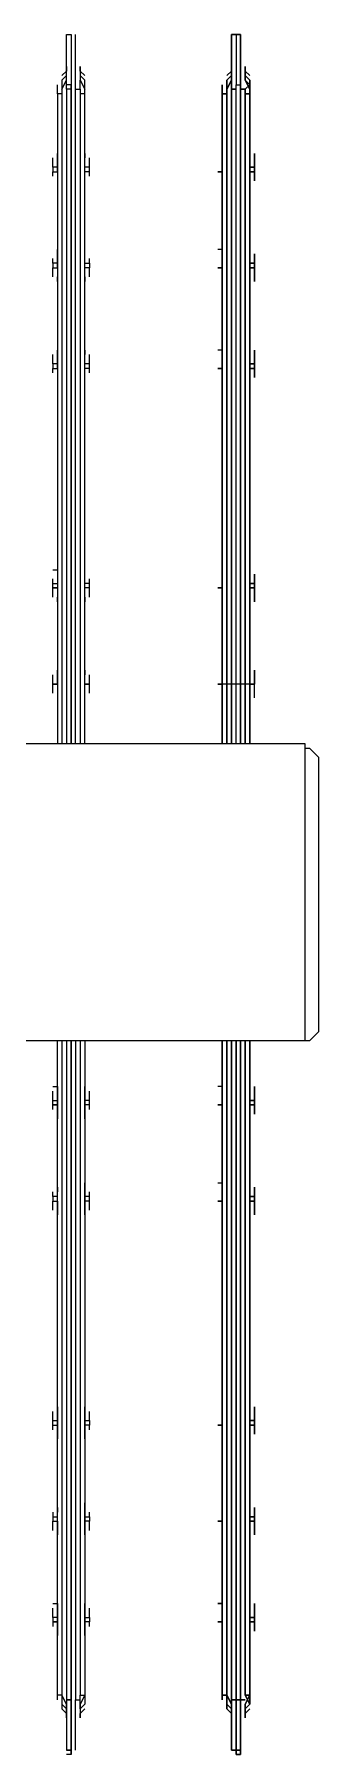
# Model space of a CAD drawing. Header units: metres. Extents: x 530797 to 531186, y 2675944 to 2676144.
# Drawn here: x 531162.19 to 531162.276, y 2676012.494 to 2676013.014 of the extents above; entities that cross this region are included whole.
import ezdxf

# ---------------------------------------------------------------- set-up
doc = ezdxf.new("R2010")
doc.units = ezdxf.units.M
doc.linetypes.add('PDF_IMPORT', pattern=[1, 0.8, -0.2])
doc.layers.add('IDT', color=7, linetype='Continuous')

# ---------------------------------------------------------------- blocks, each defined once
blk = doc.blocks.new('IDT')
at = {"layer": 'IDT', "color": 0, "lineweight": 25}
for p, q in [((13.89527, 14.16936), (13.89527, 14.15276)), ((13.89666, 14.16936), (13.89527, 14.16936)), ((13.89527, 14.15276), (13.89527, 14.16936)), ((13.89527, 14.16936), (13.89666, 14.16936)), ((13.89666, 14.16797), (13.89527, 14.16797)), ((13.89527, 14.16797), (13.89527, 14.15276)), ((13.89527, 14.15276), (13.89527, 14.16797)), ((13.89527, 14.16797), (13.89666, 14.16797)), ((13.89666, 14.15276), (13.89666, 14.16936)), ((13.89666, 14.16936), (13.89666, 14.15276)), ((13.89804, 14.16797), (13.89666, 14.16797)), ((13.89666, 14.16797), (13.89804, 14.16797)), ((13.89804, 14.16797), (13.89804, 14.15276)), ((13.89804, 14.15276), (13.89804, 14.16797)), ((13.94507, 14.16797), (13.94507, 14.15276)), ((13.94645, 14.15276), (13.94645, 14.16936)), ((13.94645, 14.16936), (13.94645, 14.15276)), ((13.94645, 14.16936), (13.94783, 14.16936)), ((13.94783, 14.16797), (13.94645, 14.16797)), ((13.94645, 14.16797), (13.94783, 14.16797)), ((13.94783, 14.15276), (13.94783, 14.16797)), ((13.89389, 14.15691), (13.89251, 14.15552)), ((13.89251, 14.15552), (13.89389, 14.15691)), ((13.89389, 14.15414), (13.89389, 14.15829)), ((13.89389, 14.15829), (13.89389, 14.15691)), ((13.89389, 14.15691), (13.89389, 14.15829)), ((13.89389, 14.15829), (13.89389, 14.15414)), ((13.89804, 14.15414), (13.89804, 14.15829)), ((13.89804, 14.15829), (13.89804, 14.15414)), ((13.89804, 14.15691), (13.89804, 14.15829)), ((13.89804, 14.15829), (13.89804, 14.15691)), ((13.89942, 14.15552), (13.89804, 14.15691)), ((13.89804, 14.15691), (13.89942, 14.15552)), ((13.94368, 14.15691), (13.9423, 14.15552)), ((13.94368, 14.15414), (13.94368, 14.15829)), ((13.94368, 14.15829), (13.94368, 14.15691)), ((13.94783, 14.15691), (13.94783, 14.15829)), ((13.94783, 14.15829), (13.94783, 14.15414)), ((13.94921, 14.15552), (13.94783, 14.15691)), ((13.89389, 14.15552), (13.89251, 14.15414)), ((13.89251, 14.15414), (13.89389, 14.15552)), ((13.89389, 14.15552), (13.89251, 14.15414)), ((13.89251, 14.15414), (13.89389, 14.15552)), ((13.89251, 14.15414), (13.89251, 14.15276)), ((13.89251, 14.15276), (13.89251, 14.15414)), ((13.89251, 14.15414), (13.89389, 14.15137)), ((13.89251, 14.15137), (13.89389, 14.15414)), ((13.89389, 14.15414), (13.89251, 14.15137)), ((13.89389, 14.15137), (13.89251, 14.15414)), ((13.89251, 14.15137), (13.89251, 14.15276)), ((13.89251, 14.15276), (13.89251, 14.15137)), ((13.89389, 14.15137), (13.89251, 14.15137)), ((13.89251, 14.15137), (13.89389, 14.15137)), ((13.89251, 14.15137), (13.89251, 13.95358)), ((13.89251, 13.95358), (13.89251, 14.15137)), ((13.89527, 14.15276), (13.89389, 14.15276)), ((13.89389, 14.15276), (13.89527, 14.15276)), ((13.89389, 14.15137), (13.89389, 13.95358)), ((13.89389, 13.95358), (13.89389, 14.15137)), ((13.89527, 13.95358), (13.89527, 14.15276)), ((13.89527, 14.15276), (13.89527, 13.95358)), ((13.89527, 14.15276), (13.89666, 14.15276)), ((13.89666, 14.15276), (13.89527, 14.15276)), ((13.89527, 14.15276), (13.89527, 13.95358)), ((13.89527, 13.95358), (13.89527, 14.15276)), ((13.89804, 14.15276), (13.89666, 14.15276)), ((13.89666, 14.15276), (13.89804, 14.15276)), ((13.89666, 13.95358), (13.89666, 14.15276)), ((13.89666, 14.15276), (13.89666, 13.95358)), ((13.89804, 14.15552), (13.89942, 14.15414)), ((13.89942, 14.15414), (13.89804, 14.15552)), ((13.89942, 14.15137), (13.89804, 14.15414)), ((13.89804, 14.15414), (13.89942, 14.15137)), ((13.89804, 14.15276), (13.89804, 13.95358)), ((13.89804, 13.95358), (13.89804, 14.15276)), ((13.89942, 14.15552), (13.89942, 14.15137)), ((13.89942, 14.15137), (13.89942, 14.15552)), ((13.89942, 14.15414), (13.89942, 14.15276)), ((13.89942, 14.15276), (13.89942, 14.15414)), ((13.9008, 14.15137), (13.89942, 14.15137)), ((13.89942, 14.15137), (13.9008, 14.15137)), ((13.89942, 14.15137), (13.89942, 13.95358)), ((13.89942, 13.95358), (13.89942, 14.15137)), ((13.9008, 14.15137), (13.9008, 14.15276)), ((13.9008, 14.15276), (13.9008, 14.15137)), ((13.9008, 13.95358), (13.9008, 14.15137)), ((13.9008, 14.15137), (13.9008, 13.95358)), ((13.9423, 14.15414), (13.94368, 14.15552)), ((13.9423, 14.15276), (13.9423, 14.15414)), ((13.9423, 14.15137), (13.94368, 14.15414)), ((13.9423, 14.15137), (13.9423, 14.15276)), ((13.9423, 13.95358), (13.9423, 14.15137)), ((13.94368, 14.15137), (13.9423, 14.15137)), ((13.94368, 14.15552), (13.94368, 14.15137)), ((13.94507, 14.15276), (13.94368, 14.15276)), ((13.94368, 13.95358), (13.94368, 14.15137)), ((13.94507, 13.95358), (13.94507, 14.15276)), ((13.94783, 14.15276), (13.94645, 14.15276)), ((13.94645, 14.15276), (13.94783, 14.15276)), ((13.94645, 13.95358), (13.94645, 14.15276)), ((13.94645, 14.15276), (13.94645, 13.95358)), ((13.94921, 14.15414), (13.94783, 14.15552)), ((13.94783, 14.15414), (13.94921, 14.15137)), ((13.94783, 13.95358), (13.94783, 14.15276)), ((13.94921, 14.15137), (13.94921, 14.15552)), ((13.94921, 14.15276), (13.94921, 14.15414)), ((13.94921, 13.95358), (13.94921, 14.15137)), ((13.94921, 14.15137), (13.9506, 14.15137)), ((13.9506, 14.15276), (13.9506, 14.15137)), ((13.9506, 14.15137), (13.9506, 13.95358)), ((13.89112, 14.13063), (13.89112, 14.13201)), ((13.89112, 14.13201), (13.89112, 14.13063)), ((13.89112, 14.13063), (13.89112, 14.12924)), ((13.89112, 14.12924), (13.89112, 14.13063)), ((13.89251, 14.12371), (13.89251, 14.13339)), ((13.89251, 14.13339), (13.89251, 14.12924)), ((13.9008, 14.12924), (13.9008, 14.13339)), ((13.9008, 14.13339), (13.9008, 14.12924)), ((13.9008, 14.13063), (13.9008, 14.13201)), ((13.9008, 14.13201), (13.9008, 14.13063)), ((13.9008, 14.12924), (13.9008, 14.13063)), ((13.9008, 14.13063), (13.9008, 14.12924)), ((13.94092, 14.13063), (13.94092, 14.12924)), ((13.9423, 14.13339), (13.9423, 14.12924)), ((13.9423, 14.13201), (13.9423, 14.13063)), ((13.9506, 14.12924), (13.9506, 14.13339)), ((13.9506, 14.13063), (13.9506, 14.13201)), ((13.95198, 14.12924), (13.95198, 14.13063)), ((13.89112, 14.12924), (13.89251, 14.12924)), ((13.89251, 14.12924), (13.89112, 14.12924)), ((13.89112, 14.12786), (13.89112, 14.12924)), ((13.89112, 14.12924), (13.89112, 14.12786)), ((13.89251, 14.12786), (13.89112, 14.12786)), ((13.89112, 14.12786), (13.89251, 14.12786)), ((13.89112, 14.12509), (13.89112, 14.12786)), ((13.89112, 14.12786), (13.89112, 14.12509)), ((13.89112, 14.12371), (13.89112, 14.12509)), ((13.89112, 14.12509), (13.89112, 14.12371)), ((13.89251, 14.12924), (13.89251, 14.12786)), ((13.89251, 14.12786), (13.89251, 14.12371)), ((13.90219, 14.12924), (13.9008, 14.12924)), ((13.9008, 14.12924), (13.90219, 14.12924)), ((13.9008, 14.12924), (13.9008, 14.12786)), ((13.9008, 14.12786), (13.9008, 14.12924)), ((13.9008, 14.12924), (13.9008, 14.12786)), ((13.9008, 14.12786), (13.9008, 14.12924)), ((13.9008, 14.12786), (13.9008, 14.12371)), ((13.9008, 14.12509), (13.9008, 14.12786)), ((13.9008, 14.12786), (13.9008, 14.12509)), ((13.9008, 14.12371), (13.9008, 14.12786)), ((13.9008, 14.12371), (13.9008, 14.12509)), ((13.9008, 14.12509), (13.9008, 14.12371)), ((13.94092, 14.12924), (13.9423, 14.12924)), ((13.94092, 14.12786), (13.94092, 14.12924)), ((13.94092, 14.12786), (13.94092, 14.12509)), ((13.9423, 14.12786), (13.94092, 14.12786)), ((13.9423, 14.12924), (13.9423, 14.12786)), ((13.9423, 14.12786), (13.9423, 14.12371)), ((13.9423, 14.12371), (13.9423, 14.12509)), ((13.95198, 14.12924), (13.9506, 14.12924)), ((13.9506, 14.12786), (13.9506, 14.12924)), ((13.9506, 14.12924), (13.95198, 14.12924)), ((13.9506, 14.12786), (13.95198, 14.12786)), ((13.9506, 14.12371), (13.9506, 14.12786)), ((13.9506, 14.12371), (13.9506, 14.12509)), ((13.95198, 14.12786), (13.95198, 14.12924)), ((13.95198, 14.12786), (13.95198, 14.12509)), ((13.9008, 14.12371), (13.90219, 14.12371)), ((13.90219, 14.12371), (13.9008, 14.12371)), ((13.95198, 14.12371), (13.9506, 14.12371)), ((13.89112, 14.10158), (13.89112, 14.10296)), ((13.89112, 14.10296), (13.89112, 14.10158)), ((13.89112, 14.09881), (13.89112, 14.10158)), ((13.89112, 14.10158), (13.89112, 14.09881)), ((13.89251, 14.09881), (13.89251, 14.10296)), ((13.89251, 14.10296), (13.89251, 14.09881)), ((13.9008, 14.09881), (13.9008, 14.10296)), ((13.9008, 14.10296), (13.9008, 14.10158)), ((13.9008, 14.10158), (13.9008, 14.10296)), ((13.9008, 14.10296), (13.9008, 14.09881)), ((13.9008, 14.09881), (13.9008, 14.10158)), ((13.9008, 14.10158), (13.9008, 14.09881)), ((13.94092, 14.10158), (13.94092, 14.09881)), ((13.9423, 14.10158), (13.9423, 14.10296)), ((13.9423, 14.10296), (13.9423, 14.09881)), ((13.9506, 14.09881), (13.9506, 14.10296)), ((13.9506, 14.10296), (13.9506, 14.10158)), ((13.95198, 14.10158), (13.95198, 14.09881)), ((13.89251, 14.09881), (13.89112, 14.09881)), ((13.89112, 14.09881), (13.89251, 14.09881)), ((13.89112, 14.09743), (13.89112, 14.09881)), ((13.89112, 14.09881), (13.89112, 14.09743)), ((13.89112, 14.09605), (13.89112, 14.09743)), ((13.89112, 14.09743), (13.89112, 14.09605)), ((13.89251, 14.09743), (13.89112, 14.09743)), ((13.89112, 14.09743), (13.89251, 14.09743)), ((13.89112, 14.09467), (13.89112, 14.09605)), ((13.89112, 14.09605), (13.89112, 14.09467)), ((13.89251, 14.09881), (13.89251, 14.09743)), ((13.89251, 14.09743), (13.89251, 14.09881)), ((13.89251, 14.09328), (13.89251, 14.09743)), ((13.89251, 14.09743), (13.89251, 14.09328)), ((13.9008, 14.09743), (13.9008, 14.09881)), ((13.9008, 14.09881), (13.90219, 14.09881)), ((13.90219, 14.09881), (13.9008, 14.09881)), ((13.9008, 14.09881), (13.90219, 14.09881)), ((13.90219, 14.09881), (13.9008, 14.09881)), ((13.9008, 14.09881), (13.9008, 14.09743)), ((13.9008, 14.09743), (13.9008, 14.09881)), ((13.9008, 14.09881), (13.9008, 14.09328)), ((13.9008, 14.09328), (13.9008, 14.09743)), ((13.9008, 14.09743), (13.9008, 14.09605)), ((13.9008, 14.09605), (13.9008, 14.09743)), ((13.9008, 14.09605), (13.9008, 14.09467)), ((13.9008, 14.09467), (13.9008, 14.09605)), ((13.94092, 14.09881), (13.9423, 14.09881)), ((13.94092, 14.09743), (13.94092, 14.09881)), ((13.94092, 14.09743), (13.94092, 14.09605)), ((13.9423, 14.09743), (13.94092, 14.09743)), ((13.9423, 14.09881), (13.9423, 14.09328)), ((13.9423, 14.09605), (13.9423, 14.09467)), ((13.95198, 14.09881), (13.9506, 14.09881)), ((13.95198, 14.09881), (13.9506, 14.09881)), ((13.9506, 14.09881), (13.9506, 14.09328)), ((13.95198, 14.09743), (13.9506, 14.09743)), ((13.9506, 14.09467), (13.9506, 14.09605)), ((13.95198, 14.09743), (13.95198, 14.09881)), ((13.95198, 14.09605), (13.95198, 14.09743)), ((13.89251, 14.06977), (13.89251, 14.07392)), ((13.89251, 14.07392), (13.89251, 14.06977)), ((13.9008, 14.06977), (13.9008, 14.07392)), ((13.9008, 14.07392), (13.9008, 14.06977)), ((13.9423, 14.07392), (13.9423, 14.06977)), ((13.9506, 14.06977), (13.9506, 14.07392)), ((13.89112, 14.07115), (13.89112, 14.07253)), ((13.89112, 14.07253), (13.89112, 14.07115)), ((13.89112, 14.06977), (13.89112, 14.07115)), ((13.89112, 14.07115), (13.89112, 14.06977)), ((13.89112, 14.06839), (13.89112, 14.06977)), ((13.89112, 14.06977), (13.89112, 14.06839)), ((13.89251, 14.06977), (13.89112, 14.06977)), ((13.89112, 14.06977), (13.89251, 14.06977)), ((13.89251, 14.06839), (13.89112, 14.06839)), ((13.89112, 14.06839), (13.89251, 14.06839)), ((13.89112, 14.06562), (13.89112, 14.06839)), ((13.89112, 14.06839), (13.89112, 14.06562)), ((13.89251, 14.06839), (13.89251, 14.06977)), ((13.89251, 14.06977), (13.89251, 14.06424)), ((13.89251, 14.06424), (13.89251, 14.06839)), ((13.9008, 14.07115), (13.9008, 14.07253)), ((13.9008, 14.07253), (13.9008, 14.07115)), ((13.9008, 14.06977), (13.9008, 14.07115)), ((13.9008, 14.07115), (13.9008, 14.06977)), ((13.9008, 14.06839), (13.9008, 14.06977)), ((13.9008, 14.06977), (13.9008, 14.06424)), ((13.9008, 14.06839), (13.9008, 14.06977)), ((13.9008, 14.06977), (13.90219, 14.06977)), ((13.90219, 14.06977), (13.9008, 14.06977)), ((13.9008, 14.06977), (13.9008, 14.06839)), ((13.9008, 14.06977), (13.90219, 14.06977)), ((13.9008, 14.06424), (13.9008, 14.06839)), ((13.9008, 14.06839), (13.9008, 14.06562)), ((13.9008, 14.06562), (13.9008, 14.06839)), ((13.94092, 14.07115), (13.94092, 14.06977)), ((13.94092, 14.06977), (13.9423, 14.06977)), ((13.94092, 14.06839), (13.94092, 14.06977)), ((13.94092, 14.06839), (13.94092, 14.06562)), ((13.9423, 14.06839), (13.94092, 14.06839)), ((13.9423, 14.07253), (13.9423, 14.07115)), ((13.9423, 14.06977), (13.9423, 14.06424)), ((13.9506, 14.07115), (13.9506, 14.07253)), ((13.9506, 14.06839), (13.9506, 14.06977)), ((13.95198, 14.06977), (13.9506, 14.06977)), ((13.9506, 14.06424), (13.9506, 14.06839)), ((13.95198, 14.06839), (13.9506, 14.06839)), ((13.95198, 14.07115), (13.95198, 14.06977)), ((13.95198, 14.06977), (13.95198, 14.06839)), ((13.95198, 14.06839), (13.95198, 14.06562)), ((13.89112, 14.06424), (13.89112, 14.06562)), ((13.89112, 14.06562), (13.89112, 14.06424)), ((13.9008, 14.06424), (13.9008, 14.06562)), ((13.9008, 14.06562), (13.9008, 14.06424)), ((13.9423, 14.06424), (13.9423, 14.06562)), ((13.9506, 14.06562), (13.9506, 14.06424)), ((13.89112, 14.00476), (13.89112, 14.00614)), ((13.89112, 14.00614), (13.89112, 14.00476)), ((13.89251, 14.00199), (13.89251, 14.00614)), ((13.89251, 14.00614), (13.89251, 14.00199)), ((13.9008, 14.00199), (13.9008, 14.00614)), ((13.9008, 14.00614), (13.9008, 14.00476)), ((13.9008, 14.00476), (13.9008, 14.00614)), ((13.9008, 14.00614), (13.9008, 14.00199)), ((13.9423, 14.00476), (13.9423, 14.00614)), ((13.9423, 14.00614), (13.9423, 14.00199)), ((13.9506, 14.00199), (13.9506, 14.00614)), ((13.9506, 14.00614), (13.9506, 14.00476)), ((13.89112, 14.00199), (13.89112, 14.00476)), ((13.89112, 14.00476), (13.89112, 14.00199)), ((13.89112, 14.00061), (13.89112, 14.00199)), ((13.89112, 14.00199), (13.89112, 14.00061)), ((13.89251, 14.00199), (13.89112, 14.00199)), ((13.89112, 14.00199), (13.89251, 14.00199)), ((13.89251, 14.00061), (13.89112, 14.00061)), ((13.89112, 14.00061), (13.89251, 14.00061)), ((13.89112, 13.99923), (13.89112, 14.00061)), ((13.89112, 14.00061), (13.89112, 13.99923)), ((13.89251, 14.00199), (13.89251, 14.00061)), ((13.89251, 14.00061), (13.89251, 14.00199)), ((13.89251, 13.99646), (13.89251, 14.00061)), ((13.89251, 14.00061), (13.89251, 13.99646)), ((13.9008, 14.00476), (13.9008, 14.00199)), ((13.9008, 14.00199), (13.9008, 14.00476)), ((13.9008, 14.00061), (13.9008, 14.00199)), ((13.9008, 14.00199), (13.90219, 14.00199)), ((13.90219, 14.00199), (13.9008, 14.00199)), ((13.9008, 14.00199), (13.90219, 14.00199)), ((13.9008, 14.00061), (13.9008, 14.00199)), ((13.9008, 14.00199), (13.9008, 14.00061)), ((13.9008, 14.00061), (13.9008, 14.00199)), ((13.9008, 13.99646), (13.9008, 14.00061)), ((13.9008, 13.99646), (13.9008, 14.00061)), ((13.9008, 14.00061), (13.9008, 13.99923)), ((13.9008, 13.99923), (13.9008, 14.00061)), ((13.94092, 14.00476), (13.94092, 14.00199)), ((13.94092, 14.00199), (13.9423, 14.00199)), ((13.94092, 14.00199), (13.94092, 14.00061)), ((13.94092, 14.00061), (13.9423, 14.00061)), ((13.94092, 14.00061), (13.94092, 13.99923)), ((13.9423, 14.00199), (13.9423, 13.99646)), ((13.95198, 14.00199), (13.9506, 14.00199)), ((13.95198, 14.00199), (13.9506, 14.00199)), ((13.9506, 14.00199), (13.9506, 13.99646)), ((13.9506, 14.00061), (13.95198, 14.00061)), ((13.95198, 14.00476), (13.95198, 14.00199)), ((13.95198, 14.00061), (13.95198, 14.00199)), ((13.95198, 14.00061), (13.95198, 13.99923)), ((13.89112, 13.99784), (13.89112, 13.99923)), ((13.89112, 13.99923), (13.89112, 13.99784)), ((13.9008, 13.99923), (13.9008, 13.99784)), ((13.9008, 13.99784), (13.9008, 13.99923)), ((13.90219, 13.99646), (13.9008, 13.99646)), ((13.9423, 13.99923), (13.9423, 13.99784)), ((13.9506, 13.99784), (13.9506, 13.99923)), ((13.89112, 13.97433), (13.89112, 13.97571)), ((13.89112, 13.97571), (13.89112, 13.97433)), ((13.89112, 13.97295), (13.89112, 13.97433)), ((13.89112, 13.97433), (13.89112, 13.97295)), ((13.89251, 13.97295), (13.89251, 13.9771)), ((13.89251, 13.9771), (13.89251, 13.97295)), ((13.9008, 13.97295), (13.9008, 13.9771)), ((13.9008, 13.9771), (13.9008, 13.97295)), ((13.9008, 13.97433), (13.9008, 13.97571)), ((13.9008, 13.97433), (13.9008, 13.97571)), ((13.9008, 13.97295), (13.9008, 13.97433)), ((13.9008, 13.97433), (13.9008, 13.97295)), ((13.94092, 13.97433), (13.94092, 13.97295)), ((13.9423, 13.9771), (13.9423, 13.97295)), ((13.9423, 13.97571), (13.9423, 13.97433)), ((13.9506, 13.97295), (13.9506, 13.9771)), ((13.9506, 13.97433), (13.9506, 13.97571)), ((13.95198, 13.97433), (13.95198, 13.97295)), ((13.89112, 13.97156), (13.89112, 13.97295)), ((13.89112, 13.97295), (13.89112, 13.97156)), ((13.89251, 13.97295), (13.89112, 13.97295)), ((13.89112, 13.97295), (13.89251, 13.97295)), ((13.89251, 13.97156), (13.89112, 13.97156)), ((13.89112, 13.97156), (13.89251, 13.97156)), ((13.89112, 13.9688), (13.89112, 13.97156)), ((13.89112, 13.97156), (13.89112, 13.9688)), ((13.89251, 13.97156), (13.89251, 13.97295)), ((13.89251, 13.97295), (13.89251, 13.97156)), ((13.89251, 13.96742), (13.89251, 13.97156)), ((13.89251, 13.97156), (13.89251, 13.96742)), ((13.9008, 13.97156), (13.9008, 13.97295)), ((13.9008, 13.97295), (13.90219, 13.97295)), ((13.90219, 13.97295), (13.9008, 13.97295)), ((13.9008, 13.97295), (13.9008, 13.97156)), ((13.9008, 13.97156), (13.9008, 13.97295)), ((13.9008, 13.97295), (13.90219, 13.97295)), ((13.90219, 13.97295), (13.9008, 13.97295)), ((13.9008, 13.97295), (13.9008, 13.96742)), ((13.9008, 13.9688), (13.9008, 13.97156)), ((13.9008, 13.97156), (13.9008, 13.96742)), ((13.9008, 13.9688), (13.9008, 13.97156)), ((13.94092, 13.97295), (13.9423, 13.97295)), ((13.94092, 13.97295), (13.94092, 13.97156)), ((13.94092, 13.97156), (13.9423, 13.97156)), ((13.94092, 13.97156), (13.94092, 13.9688)), ((13.9423, 13.97295), (13.9423, 13.96742)), ((13.95198, 13.97295), (13.9506, 13.97295)), ((13.9506, 13.97156), (13.9506, 13.97295)), ((13.9506, 13.97295), (13.95198, 13.97295)), ((13.9506, 13.96742), (13.9506, 13.97156)), ((13.95198, 13.97156), (13.9506, 13.97156)), ((13.95198, 13.97295), (13.95198, 13.97156)), ((13.95198, 13.97156), (13.95198, 13.9688)), ((13.89112, 13.96742), (13.89112, 13.9688)), ((13.89112, 13.9688), (13.89112, 13.96742)), ((13.9008, 13.96742), (13.9008, 13.9688)), ((13.9008, 13.96742), (13.9008, 13.9688)), ((13.9008, 13.96742), (13.90219, 13.96742)), ((13.9423, 13.96742), (13.9423, 13.9688)), ((13.9506, 13.96742), (13.9506, 13.9688)), ((13.95198, 13.96742), (13.9506, 13.96742)), ((13.87176, 13.95082), (13.87452, 13.95358)), ((13.87452, 13.95358), (13.87591, 13.95358)), ((13.87591, 13.95358), (14.34065, 13.95358)), ((13.87591, 13.86368), (13.87591, 13.95358)), ((13.87176, 13.94943), (13.87176, 13.95082)), ((13.87176, 13.86921), (13.87176, 13.94943)), ((13.87176, 13.86783), (13.87176, 13.86921)), ((13.87452, 13.86506), (13.87176, 13.86783)), ((13.87591, 13.86506), (13.87452, 13.86506)), ((14.34065, 13.86368), (13.87591, 13.86368)), ((13.89251, 13.66727), (13.89251, 13.86368)), ((13.89251, 13.86368), (13.89251, 13.66727)), ((13.89389, 13.86368), (13.89389, 13.66589)), ((13.89389, 13.66589), (13.89389, 13.86368)), ((13.89527, 13.66589), (13.89527, 13.86368)), ((13.89527, 13.86368), (13.89527, 13.66589)), ((13.89527, 13.86368), (13.89527, 13.66451)), ((13.89527, 13.66451), (13.89527, 13.86368)), ((13.89666, 13.86368), (13.89666, 13.66451)), ((13.89666, 13.86368), (13.89666, 13.66451)), ((13.89804, 13.86368), (13.89804, 13.66589)), ((13.89804, 13.66589), (13.89804, 13.86368)), ((13.89942, 13.86368), (13.89942, 13.66589)), ((13.89942, 13.66589), (13.89942, 13.86368)), ((13.9008, 13.66727), (13.9008, 13.86368)), ((13.9008, 13.86368), (13.9008, 13.66727)), ((13.9423, 13.86368), (13.9423, 13.66727)), ((13.94368, 13.66589), (13.94368, 13.86368)), ((13.94507, 13.86368), (13.94507, 13.66589)), ((13.94645, 13.66451), (13.94645, 13.86368)), ((13.94645, 13.86368), (13.94645, 13.66451)), ((13.94783, 13.66589), (13.94783, 13.86368)), ((13.94921, 13.66589), (13.94921, 13.86368)), ((13.9506, 13.66727), (13.9506, 13.86368)), ((13.89112, 13.84985), (13.89112, 13.84846)), ((13.89251, 13.8457), (13.89251, 13.85123)), ((13.89251, 13.85123), (13.89251, 13.8457)), ((13.9008, 13.85123), (13.9008, 13.8457)), ((13.9008, 13.8457), (13.9008, 13.85123)), ((13.9008, 13.84846), (13.9008, 13.84985)), ((13.9008, 13.84985), (13.9008, 13.84846)), ((13.9423, 13.85123), (13.9423, 13.8457)), ((13.9423, 13.84985), (13.9423, 13.84846)), ((13.9506, 13.8457), (13.9506, 13.85123)), ((13.9506, 13.84846), (13.9506, 13.84985)), ((13.89112, 13.84846), (13.89112, 13.8457)), ((13.89112, 13.84293), (13.89112, 13.8457)), ((13.89112, 13.8457), (13.89251, 13.8457)), ((13.89251, 13.8457), (13.89112, 13.8457)), ((13.89112, 13.8457), (13.89112, 13.84293)), ((13.89112, 13.8457), (13.89251, 13.8457)), ((13.89251, 13.8457), (13.89251, 13.84155)), ((13.89251, 13.84155), (13.89251, 13.8457)), ((13.89251, 13.8457), (13.89389, 13.8457)), ((13.9008, 13.8457), (13.9008, 13.84846)), ((13.9008, 13.84846), (13.9008, 13.8457)), ((13.9008, 13.8457), (13.9008, 13.84293)), ((13.9008, 13.84155), (13.9008, 13.8457)), ((13.9008, 13.8457), (13.90219, 13.8457)), ((13.90219, 13.8457), (13.9008, 13.8457)), ((13.9008, 13.8457), (13.9008, 13.84155)), ((13.9008, 13.84293), (13.9008, 13.8457)), ((13.9008, 13.8457), (13.90219, 13.8457)), ((13.90219, 13.8457), (13.9008, 13.8457)), ((13.9008, 13.8457), (13.90219, 13.8457)), ((13.90219, 13.8457), (13.9008, 13.8457)), ((13.9008, 13.8457), (13.90219, 13.8457)), ((13.94092, 13.84846), (13.94092, 13.8457)), ((13.94092, 13.8457), (13.9423, 13.8457)), ((13.9423, 13.8457), (13.94092, 13.8457)), ((13.94092, 13.8457), (13.94092, 13.84293)), ((13.9423, 13.8457), (13.9423, 13.84155)), ((13.95198, 13.8457), (13.9506, 13.8457)), ((13.9506, 13.8457), (13.9506, 13.84155)), ((13.9506, 13.8457), (13.95198, 13.8457)), ((13.95198, 13.8457), (13.9506, 13.8457)), ((13.95198, 13.84846), (13.95198, 13.8457)), ((13.95198, 13.8457), (13.95198, 13.84293)), ((13.89112, 13.84155), (13.89112, 13.84293)), ((13.89112, 13.84293), (13.89112, 13.84155)), ((13.9008, 13.84293), (13.9008, 13.84155)), ((13.9008, 13.84155), (13.9008, 13.84293)), ((13.9423, 13.84155), (13.9423, 13.84293)), ((13.9506, 13.84155), (13.9506, 13.84293)), ((13.89112, 13.81942), (13.89112, 13.8208)), ((13.89112, 13.8208), (13.89112, 13.81942)), ((13.89112, 13.81665), (13.89112, 13.81942)), ((13.89112, 13.81942), (13.89112, 13.81665)), ((13.89251, 13.81527), (13.89251, 13.8208)), ((13.89251, 13.8208), (13.89251, 13.81665)), ((13.9008, 13.81665), (13.9008, 13.8208)), ((13.9008, 13.8208), (13.9008, 13.81665)), ((13.9008, 13.81942), (13.9008, 13.8208)), ((13.9008, 13.8208), (13.9008, 13.81942)), ((13.9008, 13.81665), (13.9008, 13.81942)), ((13.9008, 13.81942), (13.9008, 13.81665)), ((13.94092, 13.81942), (13.94092, 13.81665)), ((13.9423, 13.81942), (13.9423, 13.8208)), ((13.9423, 13.8208), (13.9423, 13.81665)), ((13.9506, 13.81665), (13.9506, 13.8208)), ((13.9506, 13.8208), (13.9506, 13.81942)), ((13.95198, 13.81942), (13.95198, 13.81665)), ((13.89112, 13.81527), (13.89112, 13.81665)), ((13.89112, 13.81665), (13.89112, 13.81527)), ((13.89251, 13.81665), (13.89112, 13.81665)), ((13.89112, 13.81665), (13.89251, 13.81665)), ((13.89251, 13.81527), (13.89112, 13.81527)), ((13.89112, 13.81527), (13.89251, 13.81527)), ((13.89112, 13.81389), (13.89112, 13.81527)), ((13.89112, 13.81527), (13.89112, 13.81389)), ((13.89112, 13.8125), (13.89112, 13.81389)), ((13.89112, 13.81389), (13.89112, 13.8125)), ((13.89251, 13.81665), (13.89251, 13.81527)), ((13.89251, 13.81527), (13.89251, 13.81112)), ((13.89251, 13.81112), (13.89251, 13.81527)), ((13.9008, 13.81112), (13.9008, 13.81665)), ((13.9008, 13.81665), (13.90219, 13.81665)), ((13.90219, 13.81665), (13.9008, 13.81665)), ((13.9008, 13.81665), (13.9008, 13.81527)), ((13.9008, 13.81665), (13.9008, 13.81527)), ((13.9008, 13.81527), (13.9008, 13.81665)), ((13.9008, 13.81665), (13.90219, 13.81665)), ((13.9008, 13.81527), (13.9008, 13.81112)), ((13.9008, 13.81389), (13.9008, 13.81527)), ((13.9008, 13.81527), (13.9008, 13.81389)), ((13.9008, 13.81389), (13.9008, 13.8125)), ((13.9008, 13.8125), (13.9008, 13.81389)), ((13.94092, 13.81665), (13.9423, 13.81665)), ((13.94092, 13.81665), (13.94092, 13.81527)), ((13.94092, 13.81527), (13.9423, 13.81527)), ((13.94092, 13.81527), (13.94092, 13.81389)), ((13.9423, 13.81665), (13.9423, 13.81527)), ((13.9423, 13.81527), (13.9423, 13.81112)), ((13.9423, 13.81389), (13.9423, 13.8125)), ((13.95198, 13.81665), (13.9506, 13.81665)), ((13.9506, 13.81527), (13.9506, 13.81665)), ((13.9506, 13.81665), (13.95198, 13.81665)), ((13.9506, 13.81112), (13.9506, 13.81527)), ((13.95198, 13.81527), (13.9506, 13.81527)), ((13.9506, 13.8125), (13.9506, 13.81389)), ((13.95198, 13.81665), (13.95198, 13.81527)), ((13.95198, 13.81527), (13.95198, 13.81389)), ((13.95198, 13.81112), (13.9506, 13.81112)), ((13.89112, 13.75164), (13.89112, 13.75303)), ((13.89112, 13.75303), (13.89112, 13.75164)), ((13.89112, 13.75026), (13.89112, 13.75164)), ((13.89112, 13.75164), (13.89112, 13.75026)), ((13.89251, 13.75026), (13.89251, 13.75441)), ((13.89251, 13.75441), (13.89251, 13.75026)), ((13.9008, 13.75026), (13.9008, 13.75441)), ((13.9008, 13.75441), (13.9008, 13.75026)), ((13.9008, 13.75164), (13.9008, 13.75303)), ((13.9008, 13.75303), (13.9008, 13.75164)), ((13.9008, 13.75026), (13.9008, 13.75164)), ((13.9008, 13.75164), (13.9008, 13.75026)), ((13.94092, 13.75164), (13.94092, 13.75026)), ((13.9423, 13.75441), (13.9423, 13.75026)), ((13.9423, 13.75303), (13.9423, 13.75164)), ((13.9506, 13.75026), (13.9506, 13.75441)), ((13.9506, 13.75164), (13.9506, 13.75303)), ((13.95198, 13.75164), (13.95198, 13.75026)), ((13.89251, 13.75026), (13.89112, 13.75026)), ((13.89112, 13.75026), (13.89251, 13.75026)), ((13.89112, 13.74888), (13.89112, 13.75026)), ((13.89112, 13.75026), (13.89112, 13.74888)), ((13.89112, 13.74611), (13.89112, 13.74888)), ((13.89112, 13.74888), (13.89251, 13.74888)), ((13.89251, 13.74888), (13.89112, 13.74888)), ((13.89112, 13.74888), (13.89112, 13.74611)), ((13.89112, 13.74473), (13.89112, 13.74611)), ((13.89112, 13.74611), (13.89112, 13.74473)), ((13.89251, 13.74473), (13.89251, 13.75026)), ((13.89251, 13.75026), (13.89251, 13.74888)), ((13.89251, 13.74888), (13.89251, 13.74473)), ((13.9008, 13.74888), (13.9008, 13.75026)), ((13.9008, 13.75026), (13.90219, 13.75026)), ((13.90219, 13.75026), (13.9008, 13.75026)), ((13.9008, 13.75026), (13.9008, 13.74888)), ((13.9008, 13.75026), (13.90219, 13.75026)), ((13.9008, 13.74888), (13.9008, 13.75026)), ((13.9008, 13.75026), (13.9008, 13.74888)), ((13.9008, 13.74888), (13.9008, 13.74473)), ((13.9008, 13.74473), (13.9008, 13.74888)), ((13.9008, 13.74888), (13.9008, 13.74611)), ((13.9008, 13.74611), (13.9008, 13.74888)), ((13.9008, 13.74473), (13.9008, 13.74611)), ((13.9008, 13.74611), (13.9008, 13.74473)), ((13.94092, 13.75026), (13.9423, 13.75026)), ((13.94092, 13.75026), (13.94092, 13.74888)), ((13.94092, 13.74888), (13.9423, 13.74888)), ((13.94092, 13.74888), (13.94092, 13.74611)), ((13.9423, 13.75026), (13.9423, 13.74888)), ((13.9423, 13.74888), (13.9423, 13.74473)), ((13.9423, 13.74473), (13.9423, 13.74611)), ((13.95198, 13.75026), (13.9506, 13.75026)), ((13.95198, 13.75026), (13.9506, 13.75026)), ((13.9506, 13.75026), (13.9506, 13.74473)), ((13.9506, 13.74888), (13.95198, 13.74888)), ((13.9506, 13.74473), (13.9506, 13.74611)), ((13.95198, 13.74888), (13.95198, 13.75026)), ((13.95198, 13.74888), (13.95198, 13.74611)), ((13.9008, 13.74473), (13.90219, 13.74473)), ((13.89112, 13.7226), (13.89112, 13.72398)), ((13.89112, 13.72398), (13.89112, 13.7226)), ((13.89112, 13.71983), (13.89112, 13.7226)), ((13.89112, 13.7226), (13.89112, 13.71983)), ((13.89251, 13.71983), (13.89112, 13.71983)), ((13.89112, 13.71983), (13.89251, 13.71983)), ((13.89112, 13.71845), (13.89112, 13.71983)), ((13.89112, 13.71983), (13.89112, 13.71845)), ((13.89251, 13.71983), (13.89251, 13.72398)), ((13.89251, 13.72398), (13.89251, 13.71983)), ((13.89251, 13.71983), (13.89251, 13.71845)), ((13.89251, 13.71845), (13.89251, 13.71983)), ((13.9008, 13.71983), (13.9008, 13.72398)), ((13.9008, 13.72398), (13.9008, 13.71983)), ((13.9008, 13.7226), (13.9008, 13.72398)), ((13.9008, 13.72398), (13.9008, 13.7226)), ((13.9008, 13.71983), (13.9008, 13.7226)), ((13.9008, 13.7226), (13.9008, 13.71983)), ((13.9008, 13.71983), (13.90219, 13.71983)), ((13.9008, 13.71983), (13.90219, 13.71983)), ((13.90219, 13.71983), (13.9008, 13.71983)), ((13.9008, 13.71983), (13.9008, 13.71845)), ((13.9008, 13.71707), (13.9008, 13.71983)), ((13.9008, 13.71983), (13.9008, 13.71845)), ((13.9008, 13.71845), (13.9008, 13.71983)), ((13.94092, 13.7226), (13.94092, 13.71983)), ((13.94092, 13.71983), (13.9423, 13.71983)), ((13.94092, 13.71845), (13.94092, 13.71983)), ((13.9423, 13.7226), (13.9423, 13.72398)), ((13.9423, 13.72398), (13.9423, 13.71983)), ((13.9423, 13.71983), (13.9423, 13.7143)), ((13.9506, 13.71983), (13.9506, 13.72398)), ((13.9506, 13.72398), (13.9506, 13.7226)), ((13.95198, 13.71983), (13.9506, 13.71983)), ((13.95198, 13.71983), (13.9506, 13.71983)), ((13.9506, 13.71983), (13.9506, 13.7143)), ((13.95198, 13.7226), (13.95198, 13.71983)), ((13.95198, 13.71845), (13.95198, 13.71983)), ((13.89112, 13.71845), (13.89251, 13.71845)), ((13.89251, 13.71845), (13.89112, 13.71845)), ((13.89112, 13.71845), (13.89112, 13.71707)), ((13.89112, 13.71707), (13.89112, 13.71845)), ((13.89112, 13.71568), (13.89112, 13.71707)), ((13.89112, 13.71707), (13.89112, 13.71568)), ((13.89251, 13.71845), (13.89251, 13.7143)), ((13.89251, 13.7143), (13.89251, 13.71845)), ((13.9008, 13.71845), (13.9008, 13.71707)), ((13.9008, 13.71845), (13.9008, 13.7143)), ((13.9008, 13.7143), (13.9008, 13.71845)), ((13.9008, 13.71707), (13.9008, 13.71568)), ((13.9008, 13.71568), (13.9008, 13.71707)), ((13.9008, 13.7143), (13.90219, 13.7143)), ((13.94092, 13.71845), (13.94092, 13.71707)), ((13.9423, 13.71845), (13.94092, 13.71845)), ((13.9423, 13.71707), (13.9423, 13.71568)), ((13.9506, 13.71845), (13.95198, 13.71845)), ((13.9506, 13.71568), (13.9506, 13.71707)), ((13.95198, 13.71845), (13.95198, 13.71707)), ((13.89112, 13.69217), (13.89112, 13.69355)), ((13.89112, 13.69355), (13.89112, 13.69217)), ((13.89251, 13.6894), (13.89251, 13.69493)), ((13.89251, 13.69493), (13.89251, 13.6894)), ((13.9008, 13.69493), (13.9008, 13.69079)), ((13.9008, 13.69079), (13.9008, 13.69493)), ((13.9008, 13.69355), (13.9008, 13.69217)), ((13.9008, 13.69217), (13.9008, 13.69355)), ((13.9423, 13.69493), (13.9423, 13.69079)), ((13.9423, 13.69355), (13.9423, 13.69217)), ((13.9506, 13.69079), (13.9506, 13.69493)), ((13.9506, 13.69217), (13.9506, 13.69355)), ((13.89112, 13.69079), (13.89112, 13.69217)), ((13.89112, 13.69217), (13.89112, 13.69079)), ((13.89112, 13.6894), (13.89112, 13.69079)), ((13.89112, 13.69079), (13.89112, 13.6894)), ((13.89251, 13.69079), (13.89112, 13.69079)), ((13.89112, 13.69079), (13.89251, 13.69079)), ((13.89251, 13.6894), (13.89112, 13.6894)), ((13.89112, 13.6894), (13.89251, 13.6894)), ((13.89112, 13.68664), (13.89112, 13.6894)), ((13.89112, 13.6894), (13.89112, 13.68664)), ((13.89251, 13.6894), (13.89251, 13.68525)), ((13.89251, 13.68525), (13.89251, 13.6894)), ((13.9008, 13.69079), (13.9008, 13.69217)), ((13.9008, 13.69217), (13.9008, 13.69079)), ((13.9008, 13.68525), (13.9008, 13.69079)), ((13.9008, 13.69079), (13.90219, 13.69079)), ((13.90219, 13.69079), (13.9008, 13.69079)), ((13.9008, 13.69079), (13.90219, 13.69079)), ((13.90219, 13.69079), (13.9008, 13.69079)), ((13.9008, 13.69079), (13.9008, 13.6894)), ((13.9008, 13.69079), (13.9008, 13.68525)), ((13.9008, 13.6894), (13.9008, 13.69079)), ((13.9008, 13.6894), (13.9008, 13.68664)), ((13.9008, 13.68664), (13.9008, 13.6894)), ((13.94092, 13.69217), (13.94092, 13.69079)), ((13.94092, 13.69079), (13.9423, 13.69079)), ((13.94092, 13.69079), (13.94092, 13.6894)), ((13.94092, 13.6894), (13.9423, 13.6894)), ((13.94092, 13.6894), (13.94092, 13.68664)), ((13.9423, 13.69079), (13.9423, 13.68525)), ((13.95198, 13.69079), (13.9506, 13.69079)), ((13.95198, 13.69079), (13.9506, 13.69079)), ((13.9506, 13.69079), (13.9506, 13.68525)), ((13.9506, 13.6894), (13.95198, 13.6894)), ((13.95198, 13.69217), (13.95198, 13.69079)), ((13.95198, 13.6894), (13.95198, 13.69079)), ((13.95198, 13.6894), (13.95198, 13.68664)), ((13.89112, 13.68525), (13.89112, 13.68664)), ((13.89112, 13.68664), (13.89112, 13.68525)), ((13.9008, 13.68664), (13.9008, 13.68525)), ((13.9008, 13.68525), (13.9008, 13.68664)), ((13.9423, 13.68525), (13.9423, 13.68664)), ((13.9506, 13.68525), (13.9506, 13.68664)), ((13.89389, 13.66727), (13.89251, 13.66727)), ((13.89251, 13.66727), (13.89389, 13.66727)), ((13.89251, 13.66451), (13.89251, 13.66727)), ((13.89251, 13.66727), (13.89251, 13.66451)), ((13.89389, 13.66589), (13.89251, 13.66451)), ((13.89251, 13.66451), (13.89389, 13.66589)), ((13.89389, 13.66312), (13.89251, 13.66589)), ((13.89251, 13.66589), (13.89389, 13.66312)), ((13.89251, 13.66451), (13.89389, 13.66312)), ((13.89389, 13.66312), (13.89251, 13.66451)), ((13.89251, 13.66451), (13.89251, 13.66312)), ((13.89251, 13.66312), (13.89251, 13.66451)), ((13.89251, 13.66312), (13.89389, 13.66174)), ((13.89389, 13.66174), (13.89251, 13.66312)), ((13.89389, 13.66589), (13.89527, 13.66589)), ((13.89527, 13.66589), (13.89389, 13.66589)), ((13.89389, 13.65897), (13.89389, 13.66312)), ((13.89389, 13.66312), (13.89389, 13.65897)), ((13.89527, 13.64929), (13.89527, 13.66589)), ((13.89527, 13.66589), (13.89527, 13.64929)), ((13.89666, 13.66451), (13.89527, 13.66451)), ((13.89527, 13.66451), (13.89527, 13.64929)), ((13.89666, 13.66451), (13.89527, 13.66451)), ((13.89527, 13.66451), (13.89527, 13.64929)), ((13.89804, 13.66589), (13.89666, 13.66589)), ((13.89666, 13.66589), (13.89804, 13.66589)), ((13.89666, 13.64929), (13.89666, 13.66451)), ((13.89666, 13.64929), (13.89666, 13.66451)), ((13.89942, 13.66589), (13.89804, 13.66312)), ((13.89804, 13.66312), (13.89942, 13.66589)), ((13.89804, 13.64929), (13.89804, 13.66589)), ((13.89804, 13.66589), (13.89804, 13.64929)), ((13.89804, 13.66312), (13.89804, 13.65897)), ((13.89804, 13.65897), (13.89804, 13.66312)), ((13.89942, 13.66312), (13.89804, 13.66174)), ((13.89804, 13.66174), (13.89942, 13.66312)), ((13.9008, 13.66727), (13.89942, 13.66727)), ((13.89942, 13.66727), (13.9008, 13.66727)), ((13.89942, 13.66589), (13.89942, 13.66312)), ((13.89942, 13.66312), (13.89942, 13.66589)), ((13.89942, 13.66451), (13.89942, 13.66312)), ((13.89942, 13.66312), (13.89942, 13.66451)), ((13.9008, 13.66727), (13.9008, 13.66451)), ((13.9008, 13.66451), (13.9008, 13.66727)), ((13.9423, 13.66727), (13.94368, 13.66727)), ((13.9423, 13.66727), (13.9423, 13.66451)), ((13.94368, 13.66312), (13.9423, 13.66589)), ((13.9423, 13.66451), (13.9423, 13.66312)), ((13.9423, 13.66312), (13.94368, 13.66174)), ((13.94507, 13.66589), (13.94368, 13.66589)), ((13.94368, 13.66589), (13.94368, 13.66312)), ((13.94368, 13.65897), (13.94368, 13.66312)), ((13.94507, 13.66589), (13.94507, 13.64929)), ((13.94645, 13.66589), (13.94783, 13.66589)), ((13.94645, 13.64929), (13.94645, 13.66451)), ((13.94645, 13.66451), (13.94783, 13.66451)), ((13.94645, 13.64929), (13.94645, 13.66451)), ((13.94921, 13.66589), (13.94783, 13.66312)), ((13.94783, 13.66589), (13.94783, 13.64929)), ((13.94783, 13.66312), (13.94783, 13.65897)), ((13.94783, 13.66174), (13.94921, 13.66312)), ((13.94921, 13.66727), (13.9506, 13.66727)), ((13.94921, 13.66312), (13.94921, 13.66589)), ((13.94921, 13.66312), (13.94921, 13.66451)), ((13.9506, 13.66727), (13.9506, 13.66451)), ((13.89251, 13.66174), (13.89389, 13.66036)), ((13.89389, 13.66036), (13.89251, 13.66174)), ((13.89389, 13.66036), (13.89389, 13.65897)), ((13.89389, 13.65897), (13.89389, 13.66036)), ((13.89804, 13.66036), (13.89942, 13.66174)), ((13.89942, 13.66174), (13.89804, 13.66036)), ((13.89804, 13.65897), (13.89804, 13.66036)), ((13.89804, 13.66036), (13.89804, 13.65897)), ((13.9423, 13.66174), (13.94368, 13.66036)), ((13.94368, 13.66036), (13.94368, 13.65897)), ((13.94783, 13.66036), (13.94921, 13.66174)), ((13.94783, 13.65897), (13.94783, 13.66036)), ((13.89527, 13.64929), (13.89666, 13.64929)), ((13.89527, 13.64929), (13.89666, 13.64929)), ((13.89666, 13.64929), (13.89527, 13.64929)), ((13.89527, 13.64929), (13.89666, 13.64929)), ((13.89666, 13.64929), (13.89804, 13.64929)), ((13.89804, 13.64929), (13.89666, 13.64929)), ((13.94783, 13.64929), (13.94645, 13.64929)), ((13.94783, 13.64929), (13.94645, 13.64929))]:
    blk.add_line(p, q, dxfattribs=at)
at = {"layer": 'IDT', "color": 0, "linetype": 'PDF_IMPORT', "lineweight": 25, "ltscale": 0.001667}
for p, q in [((13.89112, 13.84985), (13.89112, 13.8457)), ((13.89112, 13.8457), (13.90219, 13.8457))]:
    blk.add_line(p, q, dxfattribs=at)

msp = doc.modelspace()

# ---------------------------------------------------------------- block references
at = {"layer": 'IDT', "color": 8, "rotation": 180}
msp.add_blockref('IDT', (531176.14728, 2676026.66297), dxfattribs=at)

doc.saveas('drawing.dxf')
